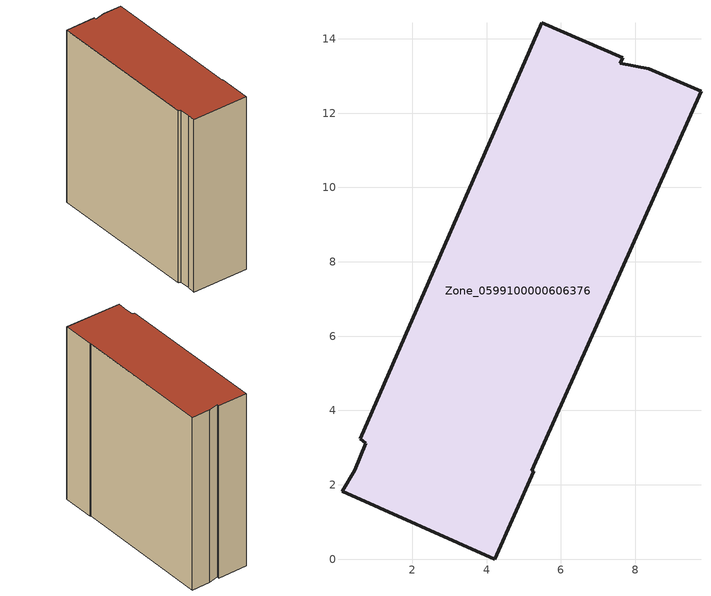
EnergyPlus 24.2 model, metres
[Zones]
Zone_0599100000606376
 floor ground (C_G): 0.45,2.4 0.75,3.12 0.59,3.24 5.49,14.43 7.66,13.49 7.6,13.34 8.36,13.2 9.77,12.59 5.22,2.38 5.27,2.36 4.22,0 0.12,1.83 z0
 wall outside (C_F): 9.77,12.59 8.36,13.2 7.6,13.34 7.66,13.49 5.49,14.43 0.59,3.24 0.75,3.12 0.45,2.4 0.12,1.83 4.22,0 5.27,2.36 5.22,2.38 9.77,12.59 z0:14.04
 roof outside (C_R): 0.75,3.12 0.45,2.4 0.12,1.83 4.22,0 5.27,2.36 5.22,2.38 9.77,12.59 8.36,13.2 7.6,13.34 7.66,13.49 5.49,14.43 0.59,3.24 z14.04
[BUILDING]
Pand.0599100000606376: North Axis=0; Terrain=City; Loads Convergence Tolerance Value=0.04; Temperature Convergence Tolerance Value=0.4; Solar Distribution=FullExterior; Maximum Number of Warmup Days=25; Minimum Number of Warmup Days=1
[Site:Location]
Rotterdam.The.Hague.AP_ZH_NLD Design_Conditions: Latitude=51.96; Longitude=4.45; Time Zone=1; Elevation=-4.5
[SITE:GROUNDTEMPERATURE:BUILDINGSURFACE]
18, 18, 18, 18, 18, 18, 18, 18, 18, 18, 18, 18
[MATERIAL] Thermal Absorptance=0.9; Solar Absorptance=0.7; Visible Absorptance=0.7
Name | Roughness | Thickness | Conductivity | Density | Specific Heat
G.TI.1946 | MediumSmooth | 0.15 | 1 | 540 | 1210
F.TI.1946 | Rough | 0.3 | 0.857143 | 1920 | 840
R.TI.1946 | MediumRough | 0.2 | 0.1 | 1500 | 1000
[CONSTRUCTION]
C_G: G.TI.1946
C_F: F.TI.1946
C_R: R.TI.1946
[ZONE]
Zone_0599100000606376: Type=1; Multiplier=1; Ceiling Height=Autocalculate; Volume=Autocalculate; Floor Area=autocalculate; Part of Total Floor Area=Yes
[ZONEINFILTRATION:DESIGNFLOWRATE]
Infil_Zone_0599100000606376: Zone or ZoneList or Space or SpaceList=Zone_0599100000606376; Schedule=AlwaysOn; Design Flow Rate Calculation Method=Flow/Area; Flow Rate per Floor Area=0.003; Constant Term Coefficient=1; Temperature Term Coefficient=0; Velocity Term Coefficient=0; Velocity Squared Term Coefficient=0
[HVACTEMPLATE:ZONE:IDEALLOADSAIRSYSTEM]
Zone_0599100000606376: Maximum Heating Supply Air Temperature=50; Minimum Cooling Supply Air Temperature=13; Maximum Heating Supply Air Humidity Ratio=0.0156; Minimum Cooling Supply Air Humidity Ratio=0.0077; Heating Limit=NoLimit; Cooling Limit=NoLimit; Dehumidification Control Type=ConstantSensibleHeatRatio; Cooling Sensible Heat Ratio=0.7; Dehumidification Setpoint=60; Humidification Control Type=None; Humidification Setpoint=30; Outdoor Air Method=None; Outdoor Air Flow Rate per Person=0.00944; Outdoor Air Flow Rate per Zone Floor Area=0; Outdoor Air Flow Rate per Zone=0; Demand Controlled Ventilation Type=None; Outdoor Air Economizer Type=NoEconomizer; Heat Recovery Type=None; Sensible Heat Recovery Effectiveness=0.7; Latent Heat Recovery Effectiveness=0.65
[ZONECONTROL:THERMOSTAT]
ThermostatControl_Zone_0599100000606376: Zone or ZoneList=Zone_0599100000606376; Control Type Schedule=DualSetpointControlType; Control 1=Thermostat_Zone_0599100000606376; Temperature Difference Between Cutout And Setpoint=0
[THERMOSTATSETPOINT:DUALSETPOINT]
Thermostat_Zone_0599100000606376: Heating Setpoint Temperature Schedule=HeatingSetpoint_Zone_0599100000606376; Cooling Setpoint Temperature Schedule=CoolingSetpoint_Zone_0599100000606376
[SCHEDULE:COMPACT]
HeatingSetpoint_Zone_0599100000606376: Through: 12/31, For: AllDays, Until: 24:00, 21
CoolingSetpoint_Zone_0599100000606376: Through: 12/31, For: AllDays, Until: 24:00, 24
DualSetpointControlType: Through: 12/31, For: AllDays, Until: 24:00, 4
AlwaysOn: Through: 12/31, For: AllDays, Until: 24:00, 1
